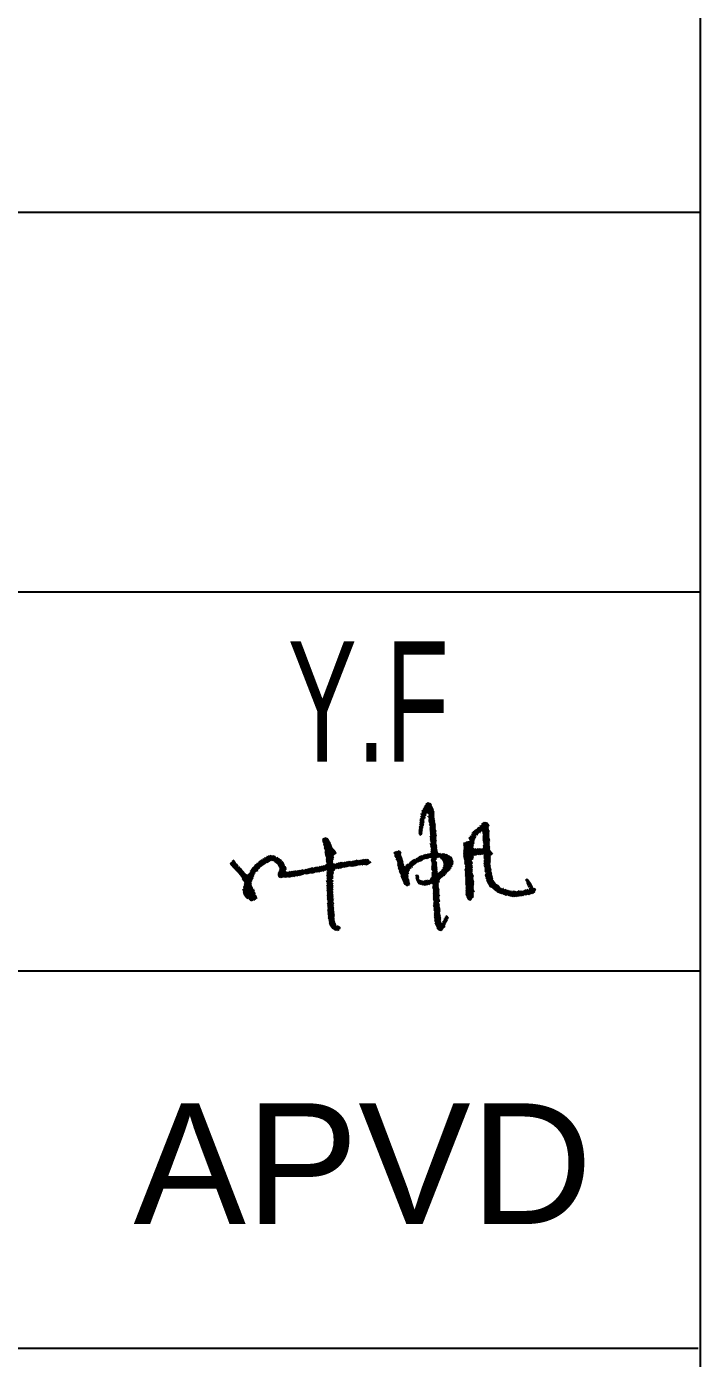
# Model space of a CAD drawing. Header units: millimetres. Extents: x -66 to 354, y -113 to 184.
# Drawn here: x 332.77 to 339.17, y 39.57 to 52.23 of the extents above; entities that cross this region are included whole.
import ezdxf

# ---------------------------------------------------------------- set-up
doc = ezdxf.new("R2010")
doc.units = ezdxf.units.MM
doc.styles.add('Arial', font='ARIAL.TTF', dxfattribs={"height": 0.2})
doc.styles.add('Arial Narrow', font='ARIALN.TTF', dxfattribs={"height": 0.2})

# ---------------------------------------------------------------- blocks, each defined once
blk = doc.blocks.new('Unknown-234527029-4381')
at = {"color": 7, "linetype": 'Continuous'}
for p, q in [((339.172, -98.037), (339.172, 64.881)), ((271.301, 50.463), (339.172, 50.463)), ((271.301, 46.858), (339.172, 46.858)), ((271.301, 43.255), (339.172, 43.254)), ((271.301, 39.67), (339.151, 39.67))]:
    blk.add_line(p, q, dxfattribs=at)
at = {"color": 7, "linetype": 'Continuous', "style": 'Arial'}
blk.add_text('APVD', height=1.1461, dxfattribs=at).set_placement((333.786, 40.85))
blk = doc.blocks.new('Unknown-234527029-4384')
at = {"color": 3, "linetype": 'Continuous'}
for p, q in [((336.515, 44.716), (336.629, 44.807)), ((336.522, 44.731), (336.626, 44.813)), ((336.527, 44.761), (336.618, 44.833)), ((336.528, 44.753), (336.619, 44.825)), ((336.529, 44.771), (336.617, 44.842)), ((336.532, 44.748), (336.622, 44.819)), ((336.54, 44.789), (336.611, 44.846)), ((336.547, 44.804), (336.602, 44.847)), ((336.558, 44.821), (336.595, 44.851)), ((336.566, 44.836), (336.586, 44.852)), ((336.573, 44.754), (336.632, 44.8)), ((336.506, 44.638), (336.546, 44.67)), ((336.508, 44.684), (336.558, 44.724)), ((336.508, 44.675), (336.559, 44.716)), ((336.508, 44.666), (336.548, 44.698)), ((336.508, 44.657), (336.547, 44.688)), ((336.508, 44.649), (336.549, 44.681)), ((336.512, 44.705), (336.513, 44.706)), ((336.513, 44.697), (336.521, 44.704)), ((336.519, 44.737), (336.532, 44.747)), ((336.521, 44.748), (336.523, 44.749)), ((336.522, 44.704), (336.568, 44.741)), ((336.524, 44.715), (336.567, 44.749)), ((336.584, 44.753), (336.635, 44.793)), ((336.584, 44.718), (336.587, 44.721)), ((336.588, 44.712), (336.643, 44.755)), ((336.59, 44.749), (336.637, 44.786)), ((336.591, 44.741), (336.639, 44.779)), ((336.593, 44.725), (336.597, 44.728)), ((336.593, 44.68), (336.643, 44.72)), ((336.594, 44.708), (336.643, 44.747)), ((336.594, 44.69), (336.643, 44.729)), ((336.594, 44.672), (336.644, 44.712)), ((336.595, 44.735), (336.642, 44.772)), ((336.595, 44.7), (336.643, 44.738)), ((336.595, 44.665), (336.645, 44.705)), ((336.597, 44.658), (336.646, 44.697)), ((336.598, 44.729), (336.643, 44.764)), ((336.599, 44.641), (336.649, 44.681)), ((336.601, 44.634), (336.65, 44.673)), ((336.603, 44.654), (336.648, 44.689)), ((336.501, 44.59), (336.536, 44.617)), ((336.501, 44.581), (336.533, 44.607)), ((336.501, 44.572), (336.533, 44.598)), ((336.501, 44.563), (336.533, 44.589)), ((336.501, 44.555), (336.53, 44.577)), ((336.504, 44.619), (336.543, 44.65)), ((336.504, 44.61), (336.541, 44.639)), ((336.504, 44.602), (336.538, 44.628)), ((336.504, 44.548), (336.527, 44.567)), ((336.51, 44.632), (336.544, 44.659)), ((336.511, 44.545), (336.526, 44.557)), ((336.604, 44.627), (336.651, 44.665)), ((336.605, 44.61), (336.656, 44.651)), ((336.605, 44.601), (336.656, 44.642)), ((336.605, 44.593), (336.656, 44.634)), ((336.605, 44.584), (336.656, 44.625)), ((336.606, 44.55), (336.607, 44.55)), ((336.607, 44.621), (336.652, 44.657)), ((336.608, 44.577), (336.656, 44.616)), ((336.608, 44.569), (336.656, 44.607)), ((336.608, 44.56), (336.658, 44.599)), ((336.608, 44.551), (336.66, 44.593)), ((336.608, 44.524), (336.66, 44.566)), ((336.608, 44.516), (336.661, 44.558)), ((336.608, 44.507), (336.664, 44.551)), ((336.61, 44.544), (336.66, 44.583)), ((336.612, 44.536), (336.659, 44.574)), ((336.974, 44.514), (337.156, 44.658)), ((336.974, 44.505), (337.16, 44.653)), ((336.982, 44.502), (337.164, 44.647)), ((336.998, 44.551), (337, 44.552)), ((336.999, 44.542), (337.149, 44.661)), ((337.005, 44.565), (337.01, 44.569)), ((337.007, 44.558), (337.141, 44.664)), ((337.017, 44.574), (337.047, 44.598)), ((337.05, 44.547), (337.058, 44.554)), ((337.055, 44.605), (337.076, 44.621)), ((337.078, 44.632), (337.083, 44.635)), ((337.078, 44.623), (337.08, 44.624)), ((337.081, 44.572), (337.082, 44.573)), ((337.088, 44.631), (337.131, 44.665)), ((337.096, 44.646), (337.121, 44.666)), ((337.099, 44.586), (337.166, 44.64)), ((337.102, 44.58), (337.16, 44.626)), ((337.104, 44.563), (337.107, 44.566)), ((337.105, 44.573), (337.16, 44.617)), ((337.107, 44.557), (337.16, 44.6)), ((337.107, 44.522), (337.164, 44.567)), ((337.107, 44.513), (337.164, 44.558)), ((337.107, 44.504), (337.164, 44.549)), ((337.109, 44.55), (337.165, 44.595)), ((337.109, 44.532), (337.164, 44.576)), ((337.11, 44.542), (337.168, 44.588)), ((337.111, 44.569), (337.16, 44.609)), ((335.584, 44.495), (335.617, 44.518)), ((335.584, 44.504), (335.604, 44.517)), ((335.584, 44.487), (335.625, 44.516)), ((335.586, 44.48), (335.633, 44.513)), ((335.588, 44.473), (335.639, 44.509)), ((335.591, 44.467), (335.642, 44.503)), ((335.595, 44.453), (335.649, 44.491)), ((335.595, 44.445), (335.652, 44.485)), ((335.596, 44.462), (335.646, 44.497)), ((335.598, 44.438), (335.656, 44.479)), ((335.6, 44.415), (335.664, 44.459)), ((335.601, 44.424), (335.661, 44.466)), ((335.602, 44.433), (335.658, 44.472)), ((335.603, 44.408), (335.666, 44.453)), ((335.606, 44.402), (335.668, 44.446)), ((335.608, 44.378), (335.676, 44.426)), ((335.608, 44.37), (335.679, 44.42)), ((335.609, 44.396), (335.671, 44.439)), ((335.609, 44.388), (335.673, 44.433)), ((336.606, 44.46), (336.611, 44.465)), ((336.608, 44.498), (336.66, 44.539)), ((336.608, 44.533), (336.608, 44.534)), ((336.608, 44.489), (336.66, 44.53)), ((336.608, 44.454), (336.664, 44.498)), ((336.611, 44.482), (336.66, 44.521)), ((336.611, 44.447), (336.663, 44.489)), ((336.611, 44.439), (336.663, 44.48)), ((336.611, 44.43), (336.663, 44.471)), ((336.613, 44.475), (336.66, 44.512)), ((336.613, 44.422), (336.663, 44.462)), ((336.614, 44.468), (336.66, 44.504)), ((336.614, 44.387), (336.667, 44.429)), ((336.615, 44.397), (336.667, 44.438)), ((336.615, 44.379), (336.667, 44.42)), ((336.616, 44.416), (336.667, 44.456)), ((336.617, 44.407), (336.667, 44.447)), ((336.661, 44.54), (336.665, 44.543)), ((336.923, 44.464), (336.934, 44.473)), ((336.923, 44.456), (336.945, 44.473)), ((336.924, 44.447), (336.968, 44.482)), ((336.924, 44.377), (337.015, 44.449)), ((336.924, 44.368), (337.014, 44.439)), ((336.924, 44.359), (337.014, 44.43)), ((336.925, 44.439), (337.038, 44.529)), ((336.925, 44.395), (337.022, 44.472)), ((336.925, 44.386), (337.015, 44.458)), ((336.925, 44.351), (337.017, 44.424)), ((336.925, 44.342), (337.021, 44.418)), ((336.926, 44.431), (337.033, 44.516)), ((336.926, 44.405), (337.022, 44.481)), ((336.927, 44.424), (337.027, 44.503)), ((336.927, 44.414), (337.022, 44.49)), ((336.946, 44.474), (336.952, 44.479)), ((336.956, 44.482), (336.958, 44.483)), ((336.971, 44.484), (336.973, 44.486)), ((336.984, 44.531), (336.991, 44.536)), ((336.985, 44.496), (337.043, 44.542)), ((337.042, 44.356), (337.167, 44.455)), ((337.059, 44.36), (337.168, 44.446)), ((337.073, 44.362), (337.171, 44.44)), ((337.084, 44.362), (337.171, 44.431)), ((337.098, 44.364), (337.171, 44.422)), ((337.107, 44.496), (337.164, 44.54)), ((337.108, 44.488), (337.164, 44.532)), ((337.11, 44.48), (337.164, 44.523)), ((337.111, 44.472), (337.168, 44.517)), ((337.112, 44.437), (337.167, 44.481)), ((337.112, 44.428), (337.167, 44.472)), ((337.112, 44.464), (337.113, 44.465)), ((337.112, 44.42), (337.167, 44.463)), ((337.112, 44.446), (337.114, 44.448)), ((337.114, 44.457), (337.171, 44.502)), ((337.117, 44.468), (337.171, 44.51)), ((337.119, 44.452), (337.171, 44.493)), ((334.706, 44.273), (334.747, 44.302)), ((334.708, 44.266), (334.751, 44.296)), ((334.712, 44.26), (334.755, 44.29)), ((334.725, 44.295), (334.741, 44.306)), ((334.878, 44.168), (335.132, 44.346)), ((334.893, 44.187), (335.122, 44.347)), ((334.897, 44.198), (335.11, 44.347)), ((334.908, 44.214), (335.101, 44.349)), ((334.921, 44.231), (335.093, 44.352)), ((334.94, 44.253), (335.077, 44.349)), ((334.979, 44.289), (335.011, 44.311)), ((335.018, 44.316), (335.025, 44.321)), ((335.033, 44.327), (335.04, 44.332)), ((335.055, 44.284), (335.138, 44.342)), ((335.056, 44.343), (335.06, 44.346)), ((335.098, 44.306), (335.138, 44.333)), ((335.108, 44.304), (335.144, 44.329)), ((335.115, 44.3), (335.16, 44.332)), ((335.121, 44.296), (335.165, 44.327)), ((335.127, 44.292), (335.171, 44.323)), ((335.132, 44.288), (335.176, 44.318)), ((335.138, 44.283), (335.183, 44.314)), ((335.143, 44.278), (335.189, 44.311)), ((335.148, 44.274), (335.194, 44.306)), ((335.15, 44.334), (335.151, 44.334)), ((335.153, 44.269), (335.194, 44.297)), ((335.158, 44.264), (335.199, 44.292)), ((335.163, 44.259), (335.208, 44.291)), ((335.204, 44.296), (335.204, 44.296)), ((335.523, 44.193), (335.681, 44.304)), ((335.537, 44.195), (335.68, 44.295)), ((335.609, 44.363), (335.684, 44.415)), ((335.611, 44.355), (335.69, 44.411)), ((335.612, 44.348), (335.695, 44.406)), ((335.614, 44.341), (335.7, 44.401)), ((335.616, 44.334), (335.705, 44.396)), ((335.618, 44.327), (335.709, 44.39)), ((335.619, 44.311), (335.713, 44.377)), ((335.619, 44.302), (335.687, 44.35)), ((335.619, 44.295), (335.686, 44.341)), ((335.62, 44.32), (335.711, 44.384)), ((335.621, 44.287), (335.69, 44.336)), ((335.622, 44.28), (335.685, 44.324)), ((335.625, 44.273), (335.681, 44.313)), ((335.729, 44.229), (335.819, 44.292)), ((335.745, 44.232), (335.832, 44.293)), ((335.76, 44.235), (335.843, 44.293)), ((335.781, 44.241), (335.858, 44.295)), ((335.791, 44.239), (335.875, 44.298)), ((335.809, 44.244), (335.888, 44.299)), ((335.829, 44.25), (335.91, 44.306)), ((335.841, 44.249), (335.921, 44.305)), ((335.853, 44.249), (335.932, 44.305)), ((335.865, 44.249), (335.947, 44.307)), ((335.877, 44.249), (335.965, 44.311)), ((335.894, 44.253), (335.981, 44.314)), ((335.914, 44.259), (335.993, 44.314)), ((335.929, 44.261), (336.004, 44.313)), ((335.944, 44.263), (336.015, 44.313)), ((335.962, 44.268), (336.024, 44.311)), ((335.974, 44.267), (336.026, 44.303)), ((335.984, 44.266), (336.029, 44.298)), ((335.994, 44.265), (336.033, 44.292)), ((336.007, 44.265), (336.043, 44.29)), ((336.263, 44.374), (336.277, 44.386)), ((336.264, 44.367), (336.285, 44.383)), ((336.268, 44.343), (336.325, 44.389)), ((336.269, 44.362), (336.31, 44.394)), ((336.271, 44.336), (336.328, 44.382)), ((336.272, 44.355), (336.313, 44.388)), ((336.278, 44.333), (336.327, 44.372)), ((336.281, 44.327), (336.327, 44.363)), ((336.282, 44.31), (336.33, 44.348)), ((336.286, 44.384), (336.295, 44.391)), ((336.287, 44.323), (336.328, 44.355)), ((336.29, 44.307), (336.334, 44.342)), ((336.294, 44.301), (336.335, 44.334)), ((336.294, 44.284), (336.341, 44.321)), ((336.295, 44.294), (336.338, 44.328)), ((336.297, 44.269), (336.344, 44.306)), ((336.297, 44.26), (336.347, 44.3)), ((336.297, 44.251), (336.348, 44.291)), ((336.301, 44.281), (336.342, 44.314)), ((336.315, 44.185), (336.516, 44.345)), ((336.317, 44.391), (336.321, 44.394)), ((336.318, 44.179), (336.526, 44.344)), ((336.322, 44.174), (336.555, 44.358)), ((336.328, 44.169), (336.57, 44.361)), ((336.377, 44.244), (336.463, 44.312)), ((336.414, 44.282), (336.451, 44.311)), ((336.47, 44.317), (336.481, 44.326)), ((336.491, 44.29), (336.584, 44.364)), ((336.512, 44.298), (336.594, 44.363)), ((336.53, 44.348), (336.533, 44.35)), ((336.551, 44.319), (336.671, 44.415)), ((336.562, 44.32), (336.564, 44.321)), ((336.567, 44.324), (336.672, 44.407)), ((336.579, 44.324), (336.673, 44.399)), ((336.601, 44.368), (336.602, 44.369)), ((336.602, 44.333), (336.673, 44.39)), ((336.611, 44.376), (336.611, 44.376)), ((336.612, 44.333), (336.671, 44.38)), ((336.617, 44.301), (336.705, 44.371)), ((336.618, 44.311), (336.694, 44.371)), ((336.618, 44.293), (336.708, 44.365)), ((336.619, 44.285), (336.665, 44.321)), ((336.62, 44.33), (336.675, 44.374)), ((336.62, 44.321), (336.683, 44.372)), ((336.623, 44.279), (336.654, 44.304)), ((336.623, 44.262), (336.664, 44.294)), ((336.624, 44.272), (336.66, 44.3)), ((336.681, 44.334), (336.718, 44.364)), ((336.693, 44.335), (336.735, 44.368)), ((336.701, 44.332), (336.745, 44.367)), ((336.704, 44.326), (336.75, 44.362)), ((336.707, 44.32), (336.76, 44.361)), ((336.714, 44.317), (336.769, 44.36)), ((336.717, 44.212), (336.824, 44.297)), ((336.719, 44.311), (336.774, 44.355)), ((336.721, 44.366), (336.724, 44.368)), ((336.723, 44.306), (336.78, 44.351)), ((336.726, 44.299), (336.787, 44.348)), ((336.728, 44.23), (336.823, 44.305)), ((336.729, 44.293), (336.795, 44.345)), ((336.732, 44.286), (336.799, 44.339)), ((336.733, 44.243), (336.819, 44.311)), ((336.734, 44.279), (336.808, 44.338)), ((336.735, 44.271), (336.812, 44.332)), ((336.735, 44.253), (336.817, 44.318)), ((336.736, 44.263), (336.815, 44.325)), ((336.925, 44.333), (337.016, 44.405)), ((336.926, 44.325), (337.01, 44.392)), ((336.928, 44.318), (337.004, 44.378)), ((336.931, 44.311), (336.999, 44.365)), ((336.933, 44.304), (336.993, 44.352)), ((336.933, 44.295), (336.988, 44.338)), ((336.933, 44.286), (336.982, 44.325)), ((336.933, 44.277), (336.976, 44.312)), ((336.933, 44.268), (336.971, 44.299)), ((336.948, 44.245), (337.006, 44.291)), ((336.954, 44.259), (337, 44.295)), ((336.959, 44.272), (336.999, 44.304)), ((336.965, 44.285), (337.011, 44.322)), ((336.971, 44.299), (337.012, 44.332)), ((336.976, 44.312), (337.013, 44.341)), ((336.982, 44.325), (337.014, 44.351)), ((336.988, 44.338), (337.015, 44.36)), ((336.993, 44.352), (337.016, 44.37)), ((336.999, 44.365), (337.017, 44.38)), ((337.004, 44.378), (337.018, 44.389)), ((337.01, 44.392), (337.019, 44.399)), ((337.011, 44.322), (337.013, 44.323)), ((337.012, 44.332), (337.015, 44.334)), ((337.013, 44.341), (337.016, 44.344)), ((337.014, 44.351), (337.016, 44.352)), ((337.015, 44.36), (337.081, 44.413)), ((337.016, 44.37), (337.073, 44.415)), ((337.016, 44.405), (337.02, 44.409)), ((337.017, 44.38), (337.059, 44.413)), ((337.018, 44.389), (337.046, 44.412)), ((337.019, 44.399), (337.037, 44.413)), ((337.02, 44.355), (337.093, 44.413)), ((337.02, 44.409), (337.025, 44.412)), ((337.03, 44.355), (337.104, 44.413)), ((337.11, 44.365), (337.171, 44.413)), ((337.116, 44.36), (337.171, 44.404)), ((337.118, 44.3), (337.178, 44.348)), ((337.118, 44.273), (337.179, 44.322)), ((337.119, 44.354), (337.176, 44.399)), ((337.119, 44.345), (337.182, 44.395)), ((337.119, 44.337), (337.186, 44.39)), ((337.119, 44.328), (337.19, 44.384)), ((337.119, 44.319), (337.194, 44.378)), ((337.119, 44.284), (337.179, 44.331)), ((337.119, 44.265), (337.179, 44.313)), ((337.119, 44.248), (337.177, 44.294)), ((337.12, 44.258), (337.178, 44.304)), ((337.123, 44.295), (337.178, 44.339)), ((337.124, 44.314), (337.199, 44.373)), ((334.717, 44.255), (334.759, 44.285)), ((334.721, 44.25), (334.762, 44.279)), ((334.726, 44.245), (334.761, 44.27)), ((334.731, 44.24), (334.773, 44.27)), ((334.736, 44.235), (334.776, 44.264)), ((334.74, 44.23), (334.779, 44.258)), ((334.745, 44.225), (334.775, 44.246)), ((334.75, 44.22), (334.782, 44.242)), ((334.754, 44.215), (334.795, 44.243)), ((334.759, 44.21), (334.798, 44.237)), ((334.764, 44.205), (334.804, 44.233)), ((334.768, 44.275), (334.768, 44.275)), ((334.768, 44.2), (334.809, 44.228)), ((334.773, 44.195), (334.814, 44.223)), ((334.778, 44.19), (334.819, 44.218)), ((334.782, 44.184), (334.823, 44.213)), ((334.788, 44.18), (334.826, 44.207)), ((334.79, 44.173), (334.83, 44.201)), ((334.796, 44.169), (334.836, 44.197)), ((334.8, 44.163), (334.842, 44.193)), ((334.804, 44.158), (334.842, 44.185)), ((334.808, 44.152), (334.848, 44.181)), ((334.812, 44.147), (334.853, 44.176)), ((334.815, 44.141), (334.858, 44.171)), ((334.818, 44.135), (334.866, 44.168)), ((334.822, 44.128), (334.877, 44.167)), ((334.823, 44.121), (334.984, 44.234)), ((334.828, 44.116), (334.957, 44.207)), ((334.83, 44.109), (334.943, 44.189)), ((334.834, 44.104), (334.935, 44.174)), ((334.959, 44.275), (334.961, 44.276)), ((334.962, 44.21), (334.966, 44.213)), ((335.161, 44.166), (335.231, 44.215)), ((335.162, 44.175), (335.24, 44.229)), ((335.162, 44.158), (335.23, 44.206)), ((335.163, 44.15), (335.235, 44.201)), ((335.164, 44.185), (335.237, 44.236)), ((335.165, 44.252), (335.213, 44.286)), ((335.168, 44.246), (335.216, 44.279)), ((335.168, 44.146), (335.24, 44.196)), ((335.172, 44.199), (335.235, 44.243)), ((335.173, 44.241), (335.215, 44.27)), ((335.175, 44.218), (335.22, 44.249)), ((335.177, 44.236), (335.22, 44.265)), ((335.177, 44.21), (335.23, 44.247)), ((335.177, 44.143), (335.247, 44.192)), ((335.179, 44.229), (335.221, 44.258)), ((335.188, 44.143), (335.258, 44.192)), ((335.203, 44.145), (335.279, 44.198)), ((335.215, 44.27), (335.217, 44.272)), ((335.215, 44.145), (335.294, 44.2)), ((335.226, 44.145), (335.308, 44.202)), ((335.238, 44.144), (335.322, 44.203)), ((335.254, 44.147), (335.335, 44.204)), ((335.263, 44.145), (335.35, 44.206)), ((335.277, 44.147), (335.36, 44.205)), ((335.296, 44.151), (335.384, 44.213)), ((335.31, 44.153), (335.397, 44.214)), ((335.329, 44.158), (335.407, 44.213)), ((335.342, 44.159), (335.426, 44.218)), ((335.356, 44.16), (335.442, 44.22)), ((335.361, 44.206), (335.368, 44.21)), ((335.373, 44.164), (335.462, 44.226)), ((335.393, 44.169), (335.474, 44.226)), ((335.415, 44.177), (335.495, 44.233)), ((335.426, 44.176), (335.499, 44.227)), ((335.439, 44.176), (335.528, 44.239)), ((335.459, 44.183), (335.54, 44.239)), ((335.471, 44.182), (335.562, 44.246)), ((335.478, 44.229), (335.486, 44.234)), ((335.485, 44.184), (335.581, 44.251)), ((335.503, 44.188), (335.596, 44.253)), ((335.503, 44.23), (335.515, 44.238)), ((335.549, 44.195), (335.679, 44.286)), ((335.569, 44.201), (335.68, 44.279)), ((335.584, 44.203), (335.684, 44.273)), ((335.607, 44.211), (335.695, 44.273)), ((335.622, 44.213), (335.702, 44.269)), ((335.624, 44.156), (335.687, 44.2)), ((335.625, 44.174), (335.692, 44.22)), ((335.625, 44.165), (335.695, 44.214)), ((335.626, 44.182), (335.769, 44.283)), ((335.626, 44.141), (335.685, 44.182)), ((335.626, 44.132), (335.682, 44.172)), ((335.627, 44.191), (335.758, 44.283)), ((335.627, 44.15), (335.687, 44.192)), ((335.628, 44.209), (335.724, 44.276)), ((335.63, 44.202), (335.742, 44.28)), ((335.692, 44.22), (335.699, 44.225)), ((335.7, 44.226), (335.781, 44.283)), ((335.71, 44.274), (335.71, 44.275)), ((335.716, 44.229), (335.801, 44.288)), ((335.957, 44.264), (335.961, 44.266)), ((336.301, 44.246), (336.349, 44.283)), ((336.303, 44.238), (336.351, 44.276)), ((336.303, 44.229), (336.355, 44.271)), ((336.305, 44.222), (336.354, 44.261)), ((336.309, 44.208), (336.355, 44.244)), ((336.31, 44.217), (336.355, 44.253)), ((336.313, 44.193), (336.376, 44.243)), ((336.318, 44.206), (336.368, 44.245)), ((336.329, 44.162), (336.333, 44.164)), ((336.33, 44.144), (336.402, 44.201)), ((336.333, 44.164), (336.425, 44.238)), ((336.334, 44.138), (336.4, 44.191)), ((336.335, 44.157), (336.408, 44.215)), ((336.336, 44.132), (336.403, 44.185)), ((336.339, 44.125), (336.397, 44.171)), ((336.376, 44.252), (336.399, 44.27)), ((336.409, 44.278), (336.41, 44.279)), ((336.429, 44.241), (336.436, 44.246)), ((336.469, 44.157), (336.478, 44.165)), ((336.473, 44.152), (336.488, 44.164)), ((336.548, 44.07), (336.824, 44.288)), ((336.56, 44.07), (336.823, 44.279)), ((336.574, 44.072), (336.82, 44.268)), ((336.591, 44.077), (336.814, 44.254)), ((336.61, 44.128), (336.674, 44.179)), ((336.612, 44.084), (336.805, 44.238)), ((336.62, 44.233), (336.668, 44.271)), ((336.621, 44.242), (336.668, 44.279)), ((336.621, 44.224), (336.669, 44.263)), ((336.621, 44.216), (336.669, 44.254)), ((336.622, 44.252), (336.667, 44.288)), ((336.622, 44.208), (336.67, 44.246)), ((336.622, 44.084), (336.793, 44.22)), ((336.625, 44.184), (336.672, 44.221)), ((336.625, 44.175), (336.672, 44.212)), ((336.625, 44.166), (336.673, 44.204)), ((336.625, 44.157), (336.673, 44.195)), ((336.625, 44.148), (336.674, 44.187)), ((336.626, 44.202), (336.67, 44.237)), ((336.63, 44.197), (336.671, 44.229)), ((336.631, 44.082), (336.75, 44.177)), ((336.755, 44.18), (336.759, 44.184)), ((336.765, 44.188), (336.766, 44.189)), ((336.934, 44.207), (337.004, 44.263)), ((336.936, 44.262), (336.965, 44.285)), ((336.937, 44.245), (336.941, 44.248)), ((336.939, 44.22), (337, 44.268)), ((336.939, 44.202), (337.005, 44.255)), ((336.939, 44.194), (337.004, 44.245)), ((336.939, 44.185), (337.003, 44.235)), ((336.939, 44.176), (337.002, 44.226)), ((336.939, 44.168), (337.001, 44.216)), ((336.939, 44.159), (337, 44.206)), ((336.939, 44.149), (336.999, 44.197)), ((336.94, 44.239), (336.948, 44.245)), ((336.941, 44.257), (336.959, 44.272)), ((336.941, 44.231), (336.943, 44.232)), ((336.943, 44.232), (337.006, 44.282)), ((336.943, 44.144), (336.998, 44.187)), ((336.943, 44.135), (336.997, 44.178)), ((336.943, 44.126), (336.996, 44.168)), ((336.946, 44.253), (336.954, 44.259)), ((336.994, 44.149), (337.015, 44.165)), ((336.995, 44.158), (337.013, 44.172)), ((336.996, 44.168), (337.01, 44.179)), ((336.997, 44.178), (337.007, 44.186)), ((336.998, 44.187), (337.005, 44.193)), ((336.999, 44.197), (337.005, 44.202)), ((337, 44.206), (337.005, 44.211)), ((337.001, 44.216), (337.005, 44.22)), ((337.002, 44.226), (337.005, 44.228)), ((337.003, 44.235), (337.004, 44.236)), ((337.004, 44.245), (337.006, 44.247)), ((337.005, 44.255), (337.006, 44.256)), ((337.124, 44.243), (337.176, 44.285)), ((337.126, 44.236), (337.176, 44.275)), ((337.126, 44.227), (337.176, 44.267)), ((337.126, 44.218), (337.179, 44.26)), ((337.126, 44.209), (337.178, 44.25)), ((337.126, 44.2), (337.178, 44.242)), ((337.128, 44.193), (337.182, 44.236)), ((337.129, 44.167), (337.185, 44.211)), ((337.129, 44.158), (337.185, 44.203)), ((337.131, 44.151), (337.186, 44.195)), ((337.133, 44.144), (337.19, 44.189)), ((337.136, 44.138), (337.191, 44.181)), ((337.137, 44.192), (337.185, 44.229)), ((337.138, 44.13), (337.189, 44.17)), ((337.139, 44.122), (337.194, 44.166)), ((337.143, 44.187), (337.185, 44.22)), ((334.826, 44.023), (334.903, 44.077)), ((334.828, 44.016), (334.907, 44.072)), ((334.83, 44.009), (334.911, 44.066)), ((334.831, 44.002), (334.911, 44.057)), ((334.832, 43.994), (334.916, 44.053)), ((334.833, 44.036), (334.903, 44.085)), ((334.834, 44.054), (334.908, 44.106)), ((334.834, 44.045), (334.906, 44.095)), ((334.834, 43.987), (334.919, 44.046)), ((334.835, 43.979), (334.921, 44.039)), ((334.84, 44.099), (334.929, 44.162)), ((334.84, 44.066), (334.912, 44.117)), ((334.842, 44.093), (334.927, 44.152)), ((334.842, 44.076), (334.918, 44.129)), ((334.844, 44.086), (334.922, 44.14)), ((334.905, 44.079), (334.908, 44.08)), ((335.621, 44.103), (335.682, 44.146)), ((335.622, 44.096), (335.681, 44.138)), ((335.623, 44.064), (335.674, 44.099)), ((335.625, 44.123), (335.679, 44.161)), ((335.625, 44.081), (335.676, 44.117)), ((335.626, 44.049), (335.683, 44.088)), ((335.626, 44.04), (335.675, 44.075)), ((335.626, 44.032), (335.683, 44.072)), ((335.626, 44.024), (335.683, 44.063)), ((335.627, 44.058), (335.68, 44.095)), ((335.627, 44.016), (335.682, 44.054)), ((335.627, 44.008), (335.681, 44.046)), ((335.629, 44.117), (335.683, 44.155)), ((335.629, 44.076), (335.685, 44.115)), ((335.631, 44.094), (335.671, 44.122)), ((335.68, 44.12), (335.681, 44.121)), ((336.342, 44.118), (336.397, 44.162)), ((336.345, 44.112), (336.397, 44.154)), ((336.348, 44.105), (336.397, 44.145)), ((336.35, 44.099), (336.399, 44.137)), ((336.354, 44.084), (336.404, 44.124)), ((336.355, 44.094), (336.402, 44.13)), ((336.359, 44.078), (336.404, 44.115)), ((336.365, 44.075), (336.404, 44.106)), ((336.371, 44.071), (336.405, 44.098)), ((336.376, 44.066), (336.41, 44.093)), ((336.383, 44.062), (336.412, 44.085)), ((336.401, 44.067), (336.402, 44.069)), ((336.473, 44.143), (336.496, 44.161)), ((336.473, 44.134), (336.498, 44.153)), ((336.473, 44.125), (336.497, 44.144)), ((336.474, 44.117), (336.497, 44.135)), ((336.477, 44.111), (336.499, 44.128)), ((336.481, 44.105), (336.503, 44.122)), ((336.484, 44.098), (336.509, 44.118)), ((336.486, 44.091), (336.516, 44.115)), ((336.489, 44.084), (336.523, 44.111)), ((336.497, 44.082), (336.531, 44.109)), ((336.506, 44.08), (336.542, 44.109)), ((336.514, 44.078), (336.546, 44.103)), ((336.521, 44.075), (336.569, 44.113)), ((336.529, 44.072), (336.579, 44.112)), ((336.538, 44.071), (336.593, 44.114)), ((336.548, 44.105), (336.557, 44.112)), ((336.585, 44.116), (336.589, 44.12)), ((336.631, 44.047), (336.683, 44.088)), ((336.631, 44.038), (336.684, 44.08)), ((336.632, 44.057), (336.681, 44.096)), ((336.632, 44.03), (336.684, 44.071)), ((336.634, 44.075), (336.696, 44.125)), ((336.634, 44.067), (336.694, 44.114)), ((336.636, 44.024), (336.684, 44.062)), ((336.636, 44.015), (336.684, 44.053)), ((336.636, 44.006), (336.688, 44.047)), ((336.636, 43.997), (336.689, 44.039)), ((336.684, 44.098), (336.692, 44.104)), ((336.742, 44.161), (336.744, 44.163)), ((336.943, 44.117), (336.995, 44.158)), ((336.943, 44.108), (336.994, 44.149)), ((336.943, 44.099), (336.993, 44.139)), ((336.943, 44.091), (336.992, 44.129)), ((336.943, 44.082), (336.991, 44.12)), ((336.943, 44.073), (336.99, 44.11)), ((336.946, 44.04), (336.986, 44.072)), ((336.946, 44.031), (336.985, 44.062)), ((336.946, 44.049), (336.951, 44.052)), ((336.946, 44.014), (336.983, 44.043)), ((336.947, 44.067), (336.989, 44.101)), ((336.948, 44.059), (336.988, 44.091)), ((336.953, 44.028), (336.984, 44.052)), ((336.956, 44.057), (336.987, 44.081)), ((336.98, 44.014), (337.015, 44.042)), ((336.981, 44.024), (337.015, 44.051)), ((336.982, 44.033), (337.015, 44.06)), ((336.983, 44.043), (337.015, 44.068)), ((336.984, 44.052), (337.019, 44.08)), ((336.985, 44.062), (337.019, 44.089)), ((336.986, 44.072), (337.019, 44.098)), ((336.987, 44.081), (337.019, 44.107)), ((336.988, 44.091), (337.019, 44.115)), ((336.989, 44.101), (337.017, 44.123)), ((336.99, 44.11), (337.014, 44.129)), ((336.991, 44.12), (337.013, 44.138)), ((336.992, 44.129), (337.014, 44.147)), ((336.993, 44.139), (337.015, 44.157)), ((337.018, 44.071), (337.019, 44.071)), ((337.143, 44.108), (337.198, 44.151)), ((337.145, 44.101), (337.199, 44.143)), ((337.147, 44.12), (337.196, 44.159)), ((337.148, 44.094), (337.201, 44.136)), ((337.151, 44.087), (337.201, 44.127)), ((337.155, 44.082), (337.202, 44.119)), ((337.16, 44.077), (337.207, 44.114)), ((337.165, 44.072), (337.212, 44.109)), ((337.168, 44.066), (337.215, 44.103)), ((337.169, 44.057), (337.219, 44.097)), ((337.174, 44.053), (337.22, 44.089)), ((337.182, 44.05), (337.228, 44.087)), ((337.189, 44.047), (337.231, 44.08)), ((337.195, 44.043), (337.238, 44.077)), ((337.2, 44.038), (337.245, 44.073)), ((337.206, 44.033), (337.251, 44.069)), ((337.209, 44.027), (337.256, 44.065)), ((337.216, 44.024), (337.262, 44.06)), ((337.221, 44.019), (337.267, 44.055)), ((337.228, 44.016), (337.271, 44.05)), ((337.236, 44.013), (337.276, 44.045)), ((337.238, 44.006), (337.28, 44.039)), ((337.299, 44.036), (337.3, 44.038)), ((337.484, 43.971), (337.582, 44.049)), ((337.503, 43.977), (337.586, 44.043)), ((337.512, 44.117), (337.526, 44.128)), ((337.514, 43.977), (337.593, 44.039)), ((337.515, 44.11), (337.534, 44.126)), ((337.519, 44.105), (337.538, 44.12)), ((337.523, 44.099), (337.544, 44.116)), ((337.523, 44.09), (337.548, 44.11)), ((337.525, 44.083), (337.552, 44.104)), ((337.527, 44.076), (337.556, 44.099)), ((337.531, 43.982), (337.603, 44.039)), ((337.532, 44.071), (337.533, 44.072)), ((337.534, 44.063), (337.537, 44.066)), ((337.536, 44.074), (337.561, 44.094)), ((337.537, 44.057), (337.568, 44.082)), ((337.538, 44.049), (337.572, 44.076)), ((337.54, 44.069), (337.565, 44.088)), ((337.543, 44.044), (337.543, 44.045)), ((337.549, 44.031), (337.578, 44.054)), ((337.551, 44.05), (337.574, 44.069)), ((337.555, 44.045), (337.576, 44.062)), ((334.838, 43.973), (334.92, 44.03)), ((334.842, 43.967), (334.926, 44.026)), ((334.846, 43.962), (334.935, 44.024)), ((334.85, 43.956), (334.932, 44.013)), ((334.856, 43.952), (334.935, 44.008)), ((334.861, 43.947), (334.941, 44.003)), ((334.867, 43.943), (334.935, 43.991)), ((334.877, 43.942), (334.938, 43.985)), ((334.881, 43.937), (334.944, 43.981)), ((334.889, 43.933), (334.948, 43.975)), ((334.892, 43.927), (334.953, 43.97)), ((334.899, 43.924), (334.956, 43.964)), ((334.907, 43.921), (334.958, 43.957)), ((334.928, 43.927), (334.961, 43.951)), ((334.93, 44.029), (334.931, 44.029)), ((334.939, 43.994), (334.945, 43.998)), ((335.627, 43.966), (335.682, 44.004)), ((335.628, 44), (335.68, 44.037)), ((335.628, 43.992), (335.683, 44.03)), ((335.628, 43.983), (335.681, 44.02)), ((335.629, 43.975), (335.68, 44.012)), ((335.629, 43.942), (335.683, 43.98)), ((335.629, 43.934), (335.683, 43.972)), ((335.629, 43.892), (335.679, 43.927)), ((335.63, 43.951), (335.682, 43.988)), ((335.63, 43.926), (335.684, 43.964)), ((335.631, 43.96), (335.681, 43.995)), ((335.631, 43.919), (335.677, 43.951)), ((335.631, 43.885), (335.683, 43.922)), ((335.633, 43.878), (335.68, 43.911)), ((335.634, 43.912), (335.676, 43.942)), ((335.634, 43.904), (335.677, 43.934)), ((335.679, 43.952), (335.684, 43.956)), ((335.679, 43.927), (335.686, 43.932)), ((335.682, 43.937), (335.686, 43.941)), ((336.635, 43.926), (336.697, 43.975)), ((336.636, 43.988), (336.69, 44.031)), ((336.636, 43.98), (336.69, 44.023)), ((336.636, 43.971), (336.69, 44.014)), ((336.636, 43.962), (336.69, 44.005)), ((336.636, 43.953), (336.689, 43.995)), ((336.636, 43.944), (336.69, 43.987)), ((336.637, 43.936), (336.693, 43.98)), ((336.638, 43.919), (336.691, 43.961)), ((336.638, 43.884), (336.697, 43.931)), ((336.638, 43.875), (336.695, 43.92)), ((336.639, 43.894), (336.692, 43.935)), ((336.643, 43.914), (336.691, 43.953)), ((336.643, 43.906), (336.691, 43.944)), ((336.946, 44.005), (336.982, 44.033)), ((336.946, 44.022), (336.948, 44.024)), ((336.946, 43.996), (336.981, 44.024)), ((336.946, 43.987), (336.98, 44.014)), ((336.946, 43.978), (336.979, 44.004)), ((336.948, 43.971), (336.978, 43.995)), ((336.95, 43.964), (336.977, 43.985)), ((336.953, 43.957), (336.976, 43.975)), ((336.955, 43.95), (336.975, 43.966)), ((336.958, 43.943), (336.974, 43.956)), ((336.961, 43.937), (336.973, 43.947)), ((336.969, 43.934), (336.973, 43.937)), ((336.972, 43.928), (337.015, 43.962)), ((336.973, 43.947), (337.015, 43.98)), ((336.973, 43.937), (337.015, 43.971)), ((336.974, 43.956), (337.015, 43.989)), ((336.975, 43.966), (337.017, 43.998)), ((336.976, 43.975), (337.025, 44.014)), ((336.977, 43.985), (337.023, 44.021)), ((336.978, 43.995), (337.018, 44.026)), ((336.979, 44.004), (337.015, 44.033)), ((336.983, 43.927), (336.996, 43.938)), ((337.244, 44.002), (337.287, 44.036)), ((337.252, 44), (337.294, 44.033)), ((337.261, 43.997), (337.306, 44.033)), ((337.265, 43.992), (337.312, 44.029)), ((337.275, 43.991), (337.323, 44.029)), ((337.283, 43.989), (337.331, 44.026)), ((337.291, 43.986), (337.338, 44.023)), ((337.298, 43.983), (337.346, 44.02)), ((337.306, 43.98), (337.353, 44.017)), ((337.313, 43.977), (337.36, 44.014)), ((337.321, 43.974), (337.37, 44.013)), ((337.331, 43.974), (337.381, 44.013)), ((337.341, 43.973), (337.385, 44.007)), ((337.35, 43.971), (337.393, 44.005)), ((337.358, 43.968), (337.404, 44.005)), ((337.367, 43.966), (337.421, 44.009)), ((337.375, 43.964), (337.428, 44.006)), ((337.385, 43.963), (337.45, 44.015)), ((337.389, 44.011), (337.392, 44.013)), ((337.395, 43.962), (337.457, 44.012)), ((337.401, 44.011), (337.403, 44.013)), ((337.406, 43.962), (337.463, 44.008)), ((337.409, 44.009), (337.412, 44.012)), ((337.418, 43.963), (337.48, 44.012)), ((337.431, 43.965), (337.49, 44.011)), ((337.445, 43.966), (337.519, 44.025)), ((337.458, 43.968), (337.522, 44.018)), ((337.464, 44.008), (337.469, 44.012)), ((337.471, 43.969), (337.54, 44.024)), ((337.493, 44.013), (337.504, 44.022)), ((337.526, 44.022), (337.536, 44.03)), ((337.543, 43.982), (337.608, 44.034)), ((337.559, 43.986), (337.605, 44.022)), ((337.577, 43.991), (337.599, 44.009)), ((335.632, 43.861), (335.679, 43.893)), ((335.632, 43.819), (335.689, 43.859)), ((335.633, 43.87), (335.686, 43.907)), ((335.633, 43.828), (335.686, 43.865)), ((335.634, 43.846), (335.689, 43.884)), ((335.634, 43.837), (335.687, 43.874)), ((335.634, 43.804), (335.679, 43.835)), ((335.634, 43.795), (335.684, 43.831)), ((335.635, 43.855), (335.681, 43.887)), ((335.635, 43.813), (335.69, 43.851)), ((335.635, 43.787), (335.692, 43.828)), ((335.638, 43.781), (335.693, 43.82)), ((335.638, 43.765), (335.693, 43.803)), ((335.639, 43.774), (335.692, 43.811)), ((335.639, 43.757), (335.696, 43.797)), ((335.64, 43.75), (335.697, 43.789)), ((335.683, 43.897), (335.689, 43.901)), ((335.684, 43.839), (335.69, 43.843)), ((336.637, 43.866), (336.688, 43.906)), ((336.64, 43.859), (336.691, 43.9)), ((336.641, 43.842), (336.694, 43.884)), ((336.641, 43.833), (336.694, 43.876)), ((336.642, 43.852), (336.694, 43.893)), ((336.642, 43.825), (336.694, 43.867)), ((336.645, 43.818), (336.697, 43.86)), ((336.645, 43.801), (336.699, 43.844)), ((336.645, 43.809), (336.645, 43.81)), ((336.645, 43.757), (336.698, 43.799)), ((336.646, 43.775), (336.696, 43.815)), ((336.647, 43.794), (336.699, 43.835)), ((336.647, 43.785), (336.698, 43.825)), ((336.648, 43.75), (336.701, 43.792)), ((336.649, 43.813), (336.698, 43.852)), ((336.651, 43.744), (336.702, 43.785)), ((336.653, 43.772), (336.695, 43.805)), ((335.642, 43.742), (335.695, 43.78)), ((335.644, 43.735), (335.693, 43.77)), ((335.645, 43.728), (335.693, 43.762)), ((335.647, 43.721), (335.687, 43.749)), ((335.647, 43.713), (335.694, 43.745)), ((335.648, 43.705), (335.693, 43.737)), ((335.649, 43.698), (335.698, 43.732)), ((335.652, 43.691), (335.695, 43.721)), ((335.654, 43.684), (335.701, 43.717)), ((335.658, 43.679), (335.704, 43.711)), ((335.662, 43.673), (335.707, 43.704)), ((335.666, 43.667), (335.709, 43.698)), ((335.671, 43.662), (335.71, 43.69)), ((335.676, 43.658), (335.709, 43.681)), ((335.682, 43.653), (335.716, 43.678)), ((335.688, 43.649), (335.735, 43.682)), ((335.694, 43.746), (335.696, 43.747)), ((335.694, 43.645), (335.74, 43.677)), ((335.703, 43.643), (335.728, 43.661)), ((335.71, 43.64), (335.752, 43.669)), ((335.722, 43.681), (335.725, 43.684)), ((335.728, 43.661), (335.746, 43.673)), ((335.743, 43.655), (335.751, 43.66)), ((336.645, 43.766), (336.65, 43.769)), ((336.648, 43.733), (336.704, 43.777)), ((336.649, 43.724), (336.705, 43.769)), ((336.652, 43.718), (336.706, 43.761)), ((336.652, 43.7), (336.705, 43.742)), ((336.654, 43.711), (336.706, 43.752)), ((336.657, 43.695), (336.704, 43.733)), ((336.66, 43.689), (336.707, 43.726)), ((336.661, 43.681), (336.705, 43.716)), ((336.667, 43.677), (336.712, 43.712)), ((336.67, 43.662), (336.718, 43.7)), ((336.671, 43.671), (336.718, 43.708)), ((336.672, 43.654), (336.713, 43.687)), ((336.68, 43.651), (336.707, 43.673)), ((336.681, 43.644), (336.702, 43.66)), ((336.696, 43.647), (336.746, 43.686)), ((336.696, 43.637), (336.744, 43.676)), ((336.702, 43.66), (336.748, 43.697)), ((336.707, 43.673), (336.753, 43.709)), ((336.713, 43.687), (336.762, 43.726)), ((336.718, 43.7), (336.768, 43.739)), ((336.726, 43.715), (336.777, 43.755)), ((336.735, 43.731), (336.778, 43.765)), ((336.739, 43.743), (336.748, 43.75)), ((336.747, 43.758), (336.77, 43.776)), ((336.753, 43.754), (336.776, 43.772)), ((336.755, 43.774), (336.762, 43.779)), ((335.723, 43.641), (335.739, 43.652)), ((336.69, 43.642), (336.696, 43.647)), ((336.706, 43.637), (336.724, 43.651))]:
    blk.add_line(p, q, dxfattribs=at)
at = {"color": 6, "style": 'Arial Narrow', "width": 0.75}
blk.add_text('Y.F', height=1.1453, dxfattribs=at).set_placement((335.252, 45.242))

msp = doc.modelspace()

# ---------------------------------------------------------------- block references
for name in ['Unknown-234527029-4381', 'Unknown-234527029-4384']:
    msp.add_blockref(name, (0, 0))

doc.saveas('drawing.dxf')
